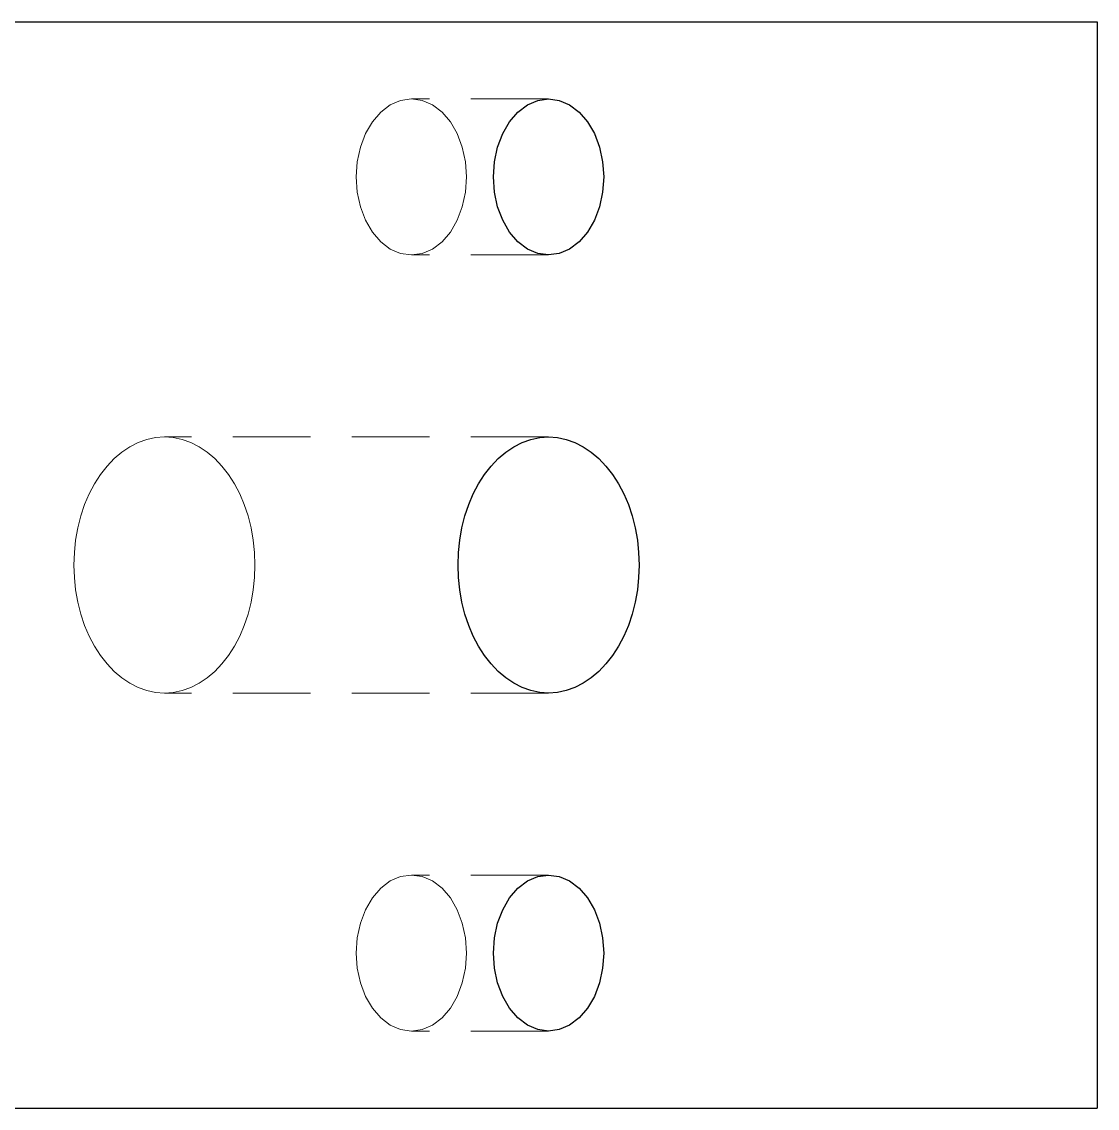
# Model space of a CAD drawing. Header units: millimetres. Extents: x 6 to 539, y 41 to 182.
# Drawn here: x 106.3 to 120.16, y 54.91 to 68.91 of the extents above; entities that cross this region are included whole.
import ezdxf

# ---------------------------------------------------------------- set-up
doc = ezdxf.new("R2010")
doc.units = ezdxf.units.MM
doc.linetypes.add('S45_HIDDEN', pattern=[2.3, 1.5, -0.8])
doc.layers.add('HIDDEN', color=7, linetype='S45_HIDDEN', lineweight=13)
doc.layers.add('VISIBLE', color=7, linetype='CONTINUOUS', lineweight=25)

msp = doc.modelspace()

# ---------------------------------------------------------------- linework, layer by layer
at = {"layer": 'HIDDEN', "ltscale": 0.666667}
for p, q in [((120.15737, 68.90795), (104.5193, 68.90795)), ((113.0863, 67.91295), (111.31853, 67.91295)), ((113.0863, 65.90295), (111.31853, 65.90295)), ((113.0863, 63.55795), (108.13655, 63.55795)), ((113.0863, 60.25795), (108.13655, 60.25795)), ((113.0863, 57.91295), (111.31853, 57.91295)), ((113.0863, 55.90295), (111.31853, 55.90295)), ((120.15737, 54.90795), (104.5093, 54.90795))]:
    msp.add_line(p, q, dxfattribs=at)
for points in [[(111.31853, 65.90295), (111.17989, 65.92227), (111.04658, 65.97946), (110.92372, 66.07233), (110.81603, 66.19731), (110.72765, 66.34961), (110.66198, 66.52336), (110.62154, 66.71189), (110.60789, 66.90795), (110.62154, 67.10402), (110.66198, 67.29255), (110.72765, 67.4663), (110.81603, 67.6186), (110.92372, 67.74358), (111.04658, 67.83645), (111.17989, 67.89364), (111.31853, 67.91295)], [(111.31853, 67.91295), (111.45717, 67.89364), (111.59048, 67.83645), (111.71334, 67.74358), (111.82103, 67.6186), (111.90941, 67.4663), (111.97508, 67.29255), (112.01552, 67.10402), (112.02917, 66.90795)], [(112.02917, 66.90795), (112.01552, 66.71189), (111.97508, 66.52336), (111.90941, 66.34961), (111.82103, 66.19731), (111.71334, 66.07233), (111.59048, 65.97946), (111.45717, 65.92227), (111.31853, 65.90295)], [(108.13655, 60.25795), (108.02219, 60.2659), (107.90893, 60.28966), (107.79787, 60.329), (107.69006, 60.38355), (107.58656, 60.45278), (107.48835, 60.53603), (107.39639, 60.63249), (107.31155, 60.74123), (107.23466, 60.86121), (107.16645, 60.99126), (107.10759, 61.13015), (107.05864, 61.27653), (107.02006, 61.42898), (106.99224, 61.58606), (106.97544, 61.74623), (106.96983, 61.90795), (106.97544, 62.06968), (106.99224, 62.22985), (107.02006, 62.38692), (107.05864, 62.53938), (107.10759, 62.68576), (107.16645, 62.82465), (107.23466, 62.9547), (107.31155, 63.07468), (107.39639, 63.18342), (107.48835, 63.27988), (107.58656, 63.36312), (107.69006, 63.43236), (107.79787, 63.48691), (107.90893, 63.52625), (108.02219, 63.55001), (108.13655, 63.55795)], [(108.13655, 63.55795), (108.25091, 63.55001), (108.36417, 63.52625), (108.47523, 63.48691), (108.58304, 63.43236), (108.68654, 63.36312), (108.78475, 63.27988), (108.87671, 63.18342), (108.96155, 63.07468), (109.03844, 62.9547), (109.10665, 62.82465), (109.16551, 62.68576), (109.21447, 62.53938), (109.25304, 62.38692), (109.28086, 62.22985), (109.29766, 62.06968), (109.30328, 61.90795)], [(109.30328, 61.90795), (109.29766, 61.74623), (109.28086, 61.58606), (109.25304, 61.42898), (109.21447, 61.27653), (109.16551, 61.13015), (109.10665, 60.99126), (109.03844, 60.86121), (108.96155, 60.74123), (108.87671, 60.63249), (108.78475, 60.53603), (108.68654, 60.45278), (108.58304, 60.38355), (108.47523, 60.329), (108.36417, 60.28966), (108.25091, 60.2659), (108.13655, 60.25795)], [(111.31853, 55.90295), (111.17989, 55.92227), (111.04658, 55.97946), (110.92372, 56.07233), (110.81603, 56.19731), (110.72765, 56.34961), (110.66198, 56.52336), (110.62154, 56.71189), (110.60789, 56.90795), (110.62154, 57.10402), (110.66198, 57.29255), (110.72765, 57.4663), (110.81603, 57.6186), (110.92372, 57.74358), (111.04658, 57.83645), (111.17989, 57.89364), (111.31853, 57.91295)], [(111.31853, 57.91295), (111.45717, 57.89364), (111.59048, 57.83645), (111.71334, 57.74358), (111.82103, 57.6186), (111.90941, 57.4663), (111.97508, 57.29255), (112.01552, 57.10402), (112.02917, 56.90795)], [(112.02917, 56.90795), (112.01552, 56.71189), (111.97508, 56.52336), (111.90941, 56.34961), (111.82103, 56.19731), (111.71334, 56.07233), (111.59048, 55.97946), (111.45717, 55.92227), (111.31853, 55.90295)]]:
    msp.add_lwpolyline(points, dxfattribs=at)
at = {"layer": 'VISIBLE'}
for p, q in [((106.01523, 68.90795), (120.15737, 68.90795)), ((120.15737, 68.90795), (120.15737, 54.90795)), ((106.01523, 54.90795), (120.15737, 54.90795))]:
    msp.add_line(p, q, dxfattribs=at)
for points in [[(113.0863, 65.90295), (112.94766, 65.92227), (112.81435, 65.97946), (112.69149, 66.07233), (112.5838, 66.19731), (112.49542, 66.34961), (112.42975, 66.52336), (112.38931, 66.71189), (112.37566, 66.90795), (112.38931, 67.10402), (112.42975, 67.29255), (112.49542, 67.4663), (112.5838, 67.6186), (112.69149, 67.74358), (112.81435, 67.83645), (112.94766, 67.89364), (113.0863, 67.91295)], [(113.0863, 67.91295), (113.22494, 67.89364), (113.35825, 67.83645), (113.48111, 67.74358), (113.5888, 67.6186), (113.67718, 67.4663), (113.74285, 67.29255), (113.78329, 67.10402), (113.79694, 66.90795)], [(113.79694, 66.90795), (113.78329, 66.71189), (113.74285, 66.52336), (113.67718, 66.34961), (113.5888, 66.19731), (113.48111, 66.07233), (113.35825, 65.97946), (113.22494, 65.92227), (113.0863, 65.90295)], [(113.0863, 60.25795), (112.97194, 60.2659), (112.85868, 60.28966), (112.74762, 60.329), (112.63981, 60.38355), (112.53631, 60.45278), (112.4381, 60.53603), (112.34614, 60.63249), (112.2613, 60.74123), (112.18441, 60.86121), (112.1162, 60.99126), (112.05734, 61.13015), (112.00838, 61.27653), (111.96981, 61.42898), (111.94199, 61.58606), (111.92519, 61.74623), (111.91957, 61.90795), (111.92519, 62.06968), (111.94199, 62.22985), (111.96981, 62.38692), (112.00838, 62.53938), (112.05734, 62.68576), (112.1162, 62.82465), (112.18441, 62.9547), (112.2613, 63.07468), (112.34614, 63.18342), (112.4381, 63.27988), (112.53631, 63.36312), (112.63981, 63.43236), (112.74762, 63.48691), (112.85868, 63.52625), (112.97194, 63.55001), (113.0863, 63.55795)], [(113.0863, 63.55795), (113.20066, 63.55001), (113.31392, 63.52625), (113.42498, 63.48691), (113.53279, 63.43236), (113.63629, 63.36312), (113.7345, 63.27988), (113.82646, 63.18342), (113.9113, 63.07468), (113.98819, 62.9547), (114.0564, 62.82465), (114.11526, 62.68576), (114.16421, 62.53938), (114.20279, 62.38692), (114.23061, 62.22985), (114.24741, 62.06968), (114.25302, 61.90795)], [(114.25302, 61.90795), (114.24741, 61.74623), (114.23061, 61.58606), (114.20279, 61.42898), (114.16421, 61.27653), (114.11526, 61.13015), (114.0564, 60.99126), (113.98819, 60.86121), (113.9113, 60.74123), (113.82646, 60.63249), (113.7345, 60.53603), (113.63629, 60.45278), (113.53279, 60.38355), (113.42498, 60.329), (113.31392, 60.28966), (113.20066, 60.2659), (113.0863, 60.25795)], [(113.0863, 55.90295), (112.94766, 55.92227), (112.81435, 55.97946), (112.69149, 56.07233), (112.5838, 56.19731), (112.49542, 56.34961), (112.42975, 56.52336), (112.38931, 56.71189), (112.37566, 56.90795), (112.38931, 57.10402), (112.42975, 57.29255), (112.49542, 57.4663), (112.5838, 57.6186), (112.69149, 57.74358), (112.81435, 57.83645), (112.94766, 57.89364), (113.0863, 57.91295)], [(113.0863, 57.91295), (113.22494, 57.89364), (113.35825, 57.83645), (113.48111, 57.74358), (113.5888, 57.6186), (113.67718, 57.4663), (113.74285, 57.29255), (113.78329, 57.10402), (113.79694, 56.90795)], [(113.79694, 56.90795), (113.78329, 56.71189), (113.74285, 56.52336), (113.67718, 56.34961), (113.5888, 56.19731), (113.48111, 56.07233), (113.35825, 55.97946), (113.22494, 55.92227), (113.0863, 55.90295)]]:
    msp.add_lwpolyline(points, dxfattribs=at)

doc.saveas('drawing.dxf')
